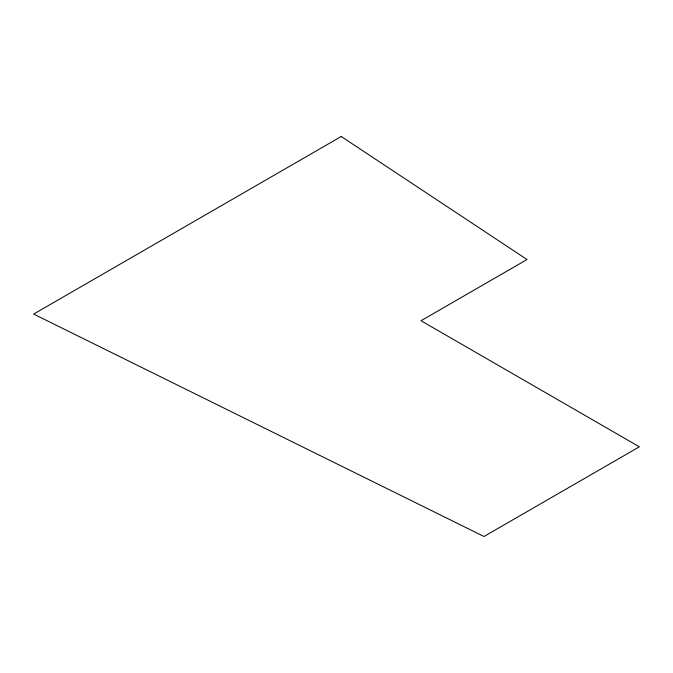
<?xml version="1.0" encoding="UTF-8"?>
<svg xmlns="http://www.w3.org/2000/svg" width="673" height="673" viewBox="0 0 673 673"><rect width="100%" height="100%" fill="white"/><g stroke="black" fill="none" stroke-linecap="round" stroke-linejoin="round"><path stroke-width="1.01" d="M341.228 136.501L33.65 314.072L483.988 536.499L639.35 446.805L421.004 320.743L527.026 259.534L341.228 136.501"/></g></svg>
